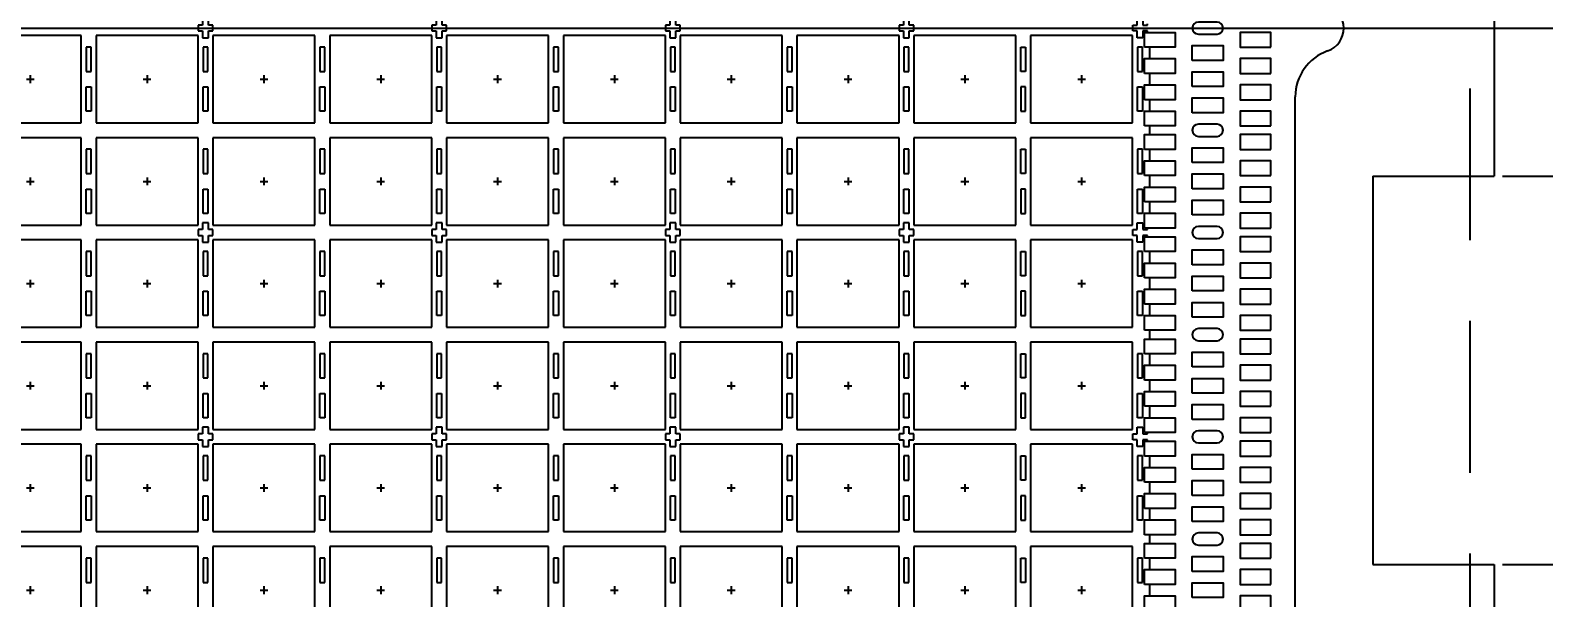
# Model space of a CAD drawing. Header units: millimetres. Extents: x 404.3 to 412.54, y 108.23 to 113.92.
# Drawn here: x 407.654 to 409.524, y 110.316 to 111.017 of the extents above; entities that cross this region are included whole.
import ezdxf

# ---------------------------------------------------------------- set-up
doc = ezdxf.new("R2010")
doc.units = ezdxf.units.MM
doc.header["$LTSCALE"] = 0.5
doc.header["$PDMODE"] = 98
for name, pattern in [('CENTER', [50.8, 31.75, -6.35, 6.35, -6.35]), ('HIDDEN', [0.375, 0.25, -0.125]), ('PHANTOM2', [31.75, 15.875, -3.175, 3.175, -3.175, 3.175, -3.175])]:
    doc.linetypes.add(name, pattern=pattern)
for name, color, linetype in [('1', 7, 'Continuous'), ('1D', 4, 'Continuous'), ('BTM', 7, 'HIDDEN'), ('CEN', 2, 'CENTER'), ('DIM', 3, 'Continuous'), ('PKG', 1, 'PHANTOM2')]:
    doc.layers.add(name, color=color, linetype=linetype)
doc.styles.add('SIMPLEX', font='simplex.shx', dxfattribs={"bigfont": 'AllInOneBig.shx'})
doc.dimstyles.new('Standard2', dxfattribs={"dimtxt": 0.06, "dimasz": 0.08, "dimexe": 0.01, "dimexo": 0.01, "dimgap": 0.027, "dimtad": 1, "dimdec": 3, "dimlfac": 16.666667, "dimrnd": 5e-05, "dimzin": 1, "dimtxsty": 'SIMPLEX', "dimcen": 0.1905, "dimclrd": 256, "dimclre": 256, "dimclrt": 256, "dimazin": 3, "dimtp": 0.03, "dimtm": 0.05, "dimtfac": 0.8, "dimtdec": 3, "dimtmove": 0, "dimatfit": 3, "dimfxl": 0.05, "dimtzin": 4, "dimlwd": -1, "dimlwe": -1})

# ---------------------------------------------------------------- blocks, each defined once
blk = doc.blocks.new('*D5')
at = {"layer": '1D', "ltscale": 0.1, "transparency": 16777216}
blk.add_line((407.4647, 111.0196), (409.963, 111.0196), dxfattribs=at)
at = {"layer": 'Defpoints', "color": 0, "ltscale": 0.1, "transparency": 16777216}
for p in [(407.4376, 111.0196), (407.4547, 111.0196), (409.963, 111.0196)]:
    blk.add_point(p, dxfattribs=at)
at = {"layer": '1D', "ltscale": 0.1, "transparency": 16777216, "insert": (410.11, 111.0196), "char_height": 0.06, "attachment_point": 5, "style": 'SIMPLEX'}
blk.add_mtext('\\A1;0.000', dxfattribs=at)
blk = doc.blocks.new('*D13')
at = {"layer": '1D', "ltscale": 0.1, "transparency": 16777216}
blk.add_line((409.4725, 110.8366), (409.963, 110.8366), dxfattribs=at)
at = {"layer": 'Defpoints', "color": 0, "ltscale": 0.1, "transparency": 16777216}
for p in [(407.4376, 111.0196), (409.4625, 110.8366), (409.963, 110.8366)]:
    blk.add_point(p, dxfattribs=at)
at = {"layer": '1D', "ltscale": 0.1, "transparency": 16777216, "insert": (410.11, 110.8366), "char_height": 0.06, "attachment_point": 5, "style": 'SIMPLEX'}
blk.add_mtext('\\A1;3.050', dxfattribs=at)
blk = doc.blocks.new('*D14')
at = {"layer": '1D', "ltscale": 0.1, "transparency": 16777216}
blk.add_line((409.4725, 110.3566), (409.963, 110.3566), dxfattribs=at)
at = {"layer": 'Defpoints', "color": 0, "ltscale": 0.1, "transparency": 16777216}
for p in [(407.4376, 111.0196), (409.4625, 110.3566), (409.963, 110.3566)]:
    blk.add_point(p, dxfattribs=at)
at = {"layer": '1D', "ltscale": 0.1, "transparency": 16777216, "insert": (410.1272, 110.3566), "char_height": 0.06, "attachment_point": 5, "style": 'SIMPLEX'}
blk.add_mtext('\\A1;11.050', dxfattribs=at)
blk = doc.blocks.new('*D15')
at = {"layer": '1D', "ltscale": 0.1, "transparency": 16777216}
blk.add_line((409.3465, 108.9616), (409.963, 108.9616), dxfattribs=at)
at = {"layer": 'Defpoints', "color": 0, "ltscale": 0.1, "transparency": 16777216}
for p in [(407.4376, 111.0196), (409.3365, 108.9616), (409.963, 108.9616)]:
    blk.add_point(p, dxfattribs=at)
at = {"layer": '1D', "ltscale": 0.1, "transparency": 16777216, "insert": (410.1386, 108.9616), "char_height": 0.06, "attachment_point": 5, "style": 'SIMPLEX'}
blk.add_mtext('\\A1;34.300', dxfattribs=at)
blk = doc.blocks.new('*D27')
at = {"layer": '1D', "transparency": 16777216}
for p, q in [((409.4425, 112.9576), (410.8102, 112.9576)), ((410.8002, 112.8776), (410.8002, 111.6918)), ((410.8002, 109.1976), (410.8002, 110.3835)), ((409.4425, 109.1176), (410.8102, 109.1176))]:
    blk.add_line(p, q, dxfattribs=at)
for points in [[(410.7869, 112.8776), (410.8136, 112.8776), (410.8002, 112.9576)], [(410.7869, 109.1976), (410.8136, 109.1976), (410.8002, 109.1176)]]:
    blk.add_solid(points, dxfattribs=at)
at = {"layer": 'Defpoints', "color": 0, "transparency": 16777216}
for p in [(409.4325, 112.9576), (409.4325, 109.1176), (410.8002, 109.1176)]:
    blk.add_point(p, dxfattribs=at)
at = {"layer": '1D', "transparency": 16777216, "insert": (410.8002, 111.0376), "char_height": 0.06, "attachment_point": 5, "rotation": 90, "style": 'SIMPLEX'}
blk.add_mtext('\\A1;64.000%%P0.500(TAPE WIDTH)', dxfattribs=at)
blk = doc.blocks.new('*D28')
at = {"layer": '1D', "transparency": 16777216}
for p, q in [((409.2566, 112.8616), (410.6311, 112.8616)), ((410.6211, 112.7816), (410.6211, 111.5366)), ((410.6211, 109.2576), (410.6211, 110.5026)), ((409.2566, 109.1776), (410.6311, 109.1776))]:
    blk.add_line(p, q, dxfattribs=at)
for points in [[(410.6078, 112.7816), (410.6345, 112.7816), (410.6211, 112.8616)], [(410.6078, 109.2576), (410.6345, 109.2576), (410.6211, 109.1776)]]:
    blk.add_solid(points, dxfattribs=at)
at = {"layer": 'Defpoints', "color": 0, "transparency": 16777216}
for p in [(409.2466, 112.8616), (409.2466, 109.1776), (410.6211, 109.1776)]:
    blk.add_point(p, dxfattribs=at)
at = {"layer": '1D', "transparency": 16777216, "insert": (410.6211, 111.0196), "char_height": 0.06, "attachment_point": 5, "rotation": 90, "style": 'SIMPLEX'}
blk.add_mtext('\\A1;59.3X61.4(MOLD PKG)', dxfattribs=at)
blk = doc.blocks.new('*D34')
at = {"layer": '1D', "transparency": 16777216}
for p, q in [((409.3525, 109.0996), (409.643, 109.0996)), ((409.643, 109.0996), (409.803, 109.0611)), ((409.803, 109.0611), (409.963, 109.0611))]:
    blk.add_line(p, q, dxfattribs=at)
at = {"layer": 'Defpoints', "color": 0, "transparency": 16777216}
for p in [(407.4376, 111.0196), (409.3425, 109.0996), (409.963, 109.0611)]:
    blk.add_point(p, dxfattribs=at)
at = {"layer": '1D', "transparency": 16777216, "insert": (410.1386, 109.0611), "char_height": 0.06, "attachment_point": 5, "style": 'SIMPLEX'}
blk.add_mtext('\\A1;32.000', dxfattribs=at)
blk = doc.blocks.new('*D35')
at = {"layer": '1D', "ltscale": 0.1, "transparency": 16777216}
blk.add_line((409.3425, 109.0896), (409.3425, 108.7519), dxfattribs=at)
at = {"layer": 'Defpoints', "color": 0, "ltscale": 0.1, "transparency": 16777216}
for p in [(407.4376, 111.0196), (409.3425, 109.0996), (409.3425, 108.7519)]:
    blk.add_point(p, dxfattribs=at)
at = {"layer": '1D', "ltscale": 0.1, "transparency": 16777216, "insert": (409.3425, 108.582), "char_height": 0.06, "attachment_point": 5, "rotation": 90, "style": 'SIMPLEX'}
blk.add_mtext('\\A1;{\\C256;31.747}', dxfattribs=at)
blk = doc.blocks.new('*D37')
at = {"layer": '1D', "ltscale": 0.1, "transparency": 16777216}
blk.add_line((408.4966, 108.9966), (408.4966, 108.7532), dxfattribs=at)
at = {"layer": 'Defpoints', "color": 0, "ltscale": 0.1, "transparency": 16777216}
for p in [(407.4376, 111.0196), (408.4966, 109.0066), (408.4966, 108.7532)]:
    blk.add_point(p, dxfattribs=at)
at = {"layer": '1D', "ltscale": 0.1, "transparency": 16777216, "insert": (408.4966, 108.5833), "char_height": 0.06, "attachment_point": 5, "rotation": 90, "style": 'SIMPLEX'}
blk.add_mtext('\\A1;17.650', dxfattribs=at)
blk = doc.blocks.new('*U201')
at = {"layer": 'CEN', "ltscale": 0.005}
for p, q in [((0, 0.0048), (0, -0.0048)), ((-0.0048, 0), (0.0048, 0))]:
    blk.add_line(p, q, dxfattribs=at)
at = {"layer": 'PKG', "ltscale": 0.03}
blk.add_lwpolyline([(0.063, 0.054), (-0.063, 0.054), (-0.063, -0.054), (0.063, -0.054)], close=True, dxfattribs=at)
blk = doc.blocks.new('*U202')
at = {"layer": 'DIM', "color": 0, "linetype": 'ByBlock', "lineweight": -2, "transparency": 16777216}
for p in [(1.7316, 1.6419), (1.8759, 1.6419), (2.0202, 1.6419), (2.1645, 1.6419), (2.3088, 1.6419), (2.4531, 1.6419), (2.5974, 1.6419), (2.7417, 1.6419), (2.886, 1.6419), (3.0303, 1.6419), (1.7316, 1.5156), (1.8759, 1.5156), (2.0202, 1.5156), (2.1645, 1.5156), (2.3088, 1.5156), (2.4531, 1.5156), (2.5974, 1.5156), (2.7417, 1.5156), (2.886, 1.5156), (3.0303, 1.5156), (1.7316, 1.3893), (1.8759, 1.3893), (2.0202, 1.3893), (2.1645, 1.3893), (2.3088, 1.3893), (2.4531, 1.3893), (2.5974, 1.3893), (2.7417, 1.3893), (2.886, 1.3893), (3.0303, 1.3893), (1.7316, 1.263), (1.8759, 1.263), (2.0202, 1.263), (2.1645, 1.263), (2.3088, 1.263), (2.4531, 1.263), (2.5974, 1.263), (2.7417, 1.263), (2.886, 1.263), (3.0303, 1.263), (1.7316, 1.1367), (1.8759, 1.1367), (2.0202, 1.1367), (2.1645, 1.1367), (2.3088, 1.1367), (2.4531, 1.1367), (2.5974, 1.1367), (2.7417, 1.1367), (2.886, 1.1367), (3.0303, 1.1367), (1.7316, 1.0104), (1.8759, 1.0104), (2.0202, 1.0104), (2.1645, 1.0104), (2.3088, 1.0104), (2.4531, 1.0104), (2.5974, 1.0104), (2.7417, 1.0104), (2.886, 1.0104), (3.0303, 1.0104)]:
    blk.add_blockref('*U201', p, dxfattribs=at)

msp = doc.modelspace()

# ---------------------------------------------------------------- linework, layer by layer
at = {"color": 2, "linetype": 'HIDDEN', "ltscale": 1.5}
msp.add_line((409.432459, 112.957642), (409.432459, 109.117642), dxfattribs=at)
for p, q in [((409.462459, 111.286642), (409.462459, 110.836642)), ((409.462459, 110.356642), (409.462459, 109.030938))]:
    msp.add_line(p, q)
at = {"ltscale": 0.03}
for points in [[(409.030339, 110.995942), (409.030339, 111.014242), (409.068439, 111.014242), (409.068439, 110.995942)], [(409.186639, 110.995942), (409.186639, 111.014242), (409.148539, 111.014242), (409.148539, 110.995942)], [(409.089439, 110.979742), (409.089439, 110.998042), (409.127539, 110.998042), (409.127539, 110.979742)], [(409.030339, 110.963542), (409.030339, 110.981842), (409.068439, 110.981842), (409.068439, 110.963542)], [(409.186639, 110.963542), (409.186639, 110.981842), (409.148539, 110.981842), (409.148539, 110.963542)], [(409.089439, 110.947342), (409.089439, 110.965642), (409.127539, 110.965642), (409.127539, 110.947342)], [(409.030339, 110.931142), (409.030339, 110.949442), (409.068439, 110.949442), (409.068439, 110.931142)], [(409.186639, 110.931142), (409.186639, 110.949442), (409.148539, 110.949442), (409.148539, 110.931142)], [(409.089439, 110.914942), (409.089439, 110.933242), (409.127539, 110.933242), (409.127539, 110.914942)], [(409.030339, 110.898742), (409.030339, 110.917042), (409.068439, 110.917042), (409.068439, 110.898742)], [(409.186639, 110.898742), (409.186639, 110.917042), (409.148539, 110.917042), (409.148539, 110.898742)], [(409.030339, 110.869642), (409.030339, 110.887942), (409.068439, 110.887942), (409.068439, 110.869642)], [(409.186639, 110.869642), (409.186639, 110.887942), (409.148539, 110.887942), (409.148539, 110.869642)], [(409.089439, 110.853442), (409.089439, 110.871742), (409.127539, 110.871742), (409.127539, 110.853442)], [(409.030339, 110.837242), (409.030339, 110.855542), (409.068439, 110.855542), (409.068439, 110.837242)], [(409.186639, 110.837242), (409.186639, 110.855542), (409.148539, 110.855542), (409.148539, 110.837242)], [(409.089439, 110.821042), (409.089439, 110.839342), (409.127539, 110.839342), (409.127539, 110.821042)], [(409.030339, 110.804842), (409.030339, 110.823142), (409.068439, 110.823142), (409.068439, 110.804842)], [(409.089439, 110.788642), (409.089439, 110.806942), (409.127539, 110.806942), (409.127539, 110.788642)], [(409.186639, 110.804842), (409.186639, 110.823142), (409.148539, 110.823142), (409.148539, 110.804842)], [(409.030339, 110.772442), (409.030339, 110.790742), (409.068439, 110.790742), (409.068439, 110.772442)], [(409.186639, 110.772442), (409.186639, 110.790742), (409.148539, 110.790742), (409.148539, 110.772442)], [(409.030339, 110.743342), (409.030339, 110.761642), (409.068439, 110.761642), (409.068439, 110.743342)], [(409.186639, 110.743342), (409.186639, 110.761642), (409.148539, 110.761642), (409.148539, 110.743342)], [(409.089439, 110.727142), (409.089439, 110.745442), (409.127539, 110.745442), (409.127539, 110.727142)], [(409.030339, 110.710942), (409.030339, 110.729242), (409.068439, 110.729242), (409.068439, 110.710942)], [(409.089439, 110.694742), (409.089439, 110.713042), (409.127539, 110.713042), (409.127539, 110.694742)], [(409.186639, 110.710942), (409.186639, 110.729242), (409.148539, 110.729242), (409.148539, 110.710942)], [(409.030339, 110.678542), (409.030339, 110.696842), (409.068439, 110.696842), (409.068439, 110.678542)], [(409.186639, 110.678542), (409.186639, 110.696842), (409.148539, 110.696842), (409.148539, 110.678542)], [(409.089439, 110.662342), (409.089439, 110.680642), (409.127539, 110.680642), (409.127539, 110.662342)], [(409.030339, 110.646142), (409.030339, 110.664442), (409.068439, 110.664442), (409.068439, 110.646142)], [(409.186639, 110.646142), (409.186639, 110.664442), (409.148539, 110.664442), (409.148539, 110.646142)], [(409.030339, 110.617042), (409.030339, 110.635342), (409.068439, 110.635342), (409.068439, 110.617042)], [(409.089439, 110.600842), (409.089439, 110.619142), (409.127539, 110.619142), (409.127539, 110.600842)], [(409.186639, 110.617042), (409.186639, 110.635342), (409.148539, 110.635342), (409.148539, 110.617042)], [(409.030339, 110.584642), (409.030339, 110.602942), (409.068439, 110.602942), (409.068439, 110.584642)], [(409.186639, 110.584642), (409.186639, 110.602942), (409.148539, 110.602942), (409.148539, 110.584642)], [(409.089439, 110.568442), (409.089439, 110.586742), (409.127539, 110.586742), (409.127539, 110.568442)], [(409.030339, 110.552242), (409.030339, 110.570542), (409.068439, 110.570542), (409.068439, 110.552242)], [(409.186639, 110.552242), (409.186639, 110.570542), (409.148539, 110.570542), (409.148539, 110.552242)], [(409.089439, 110.536042), (409.089439, 110.554342), (409.127539, 110.554342), (409.127539, 110.536042)], [(409.030339, 110.519842), (409.030339, 110.538142), (409.068439, 110.538142), (409.068439, 110.519842)], [(409.186639, 110.519842), (409.186639, 110.538142), (409.148539, 110.538142), (409.148539, 110.519842)], [(409.030339, 110.490742), (409.030339, 110.509042), (409.068439, 110.509042), (409.068439, 110.490742)], [(409.186639, 110.490742), (409.186639, 110.509042), (409.148539, 110.509042), (409.148539, 110.490742)], [(409.089439, 110.474542), (409.089439, 110.492842), (409.127539, 110.492842), (409.127539, 110.474542)], [(409.030339, 110.458342), (409.030339, 110.476642), (409.068439, 110.476642), (409.068439, 110.458342)], [(409.186639, 110.458342), (409.186639, 110.476642), (409.148539, 110.476642), (409.148539, 110.458342)], [(409.089439, 110.442142), (409.089439, 110.460442), (409.127539, 110.460442), (409.127539, 110.442142)], [(409.030339, 110.425942), (409.030339, 110.444242), (409.068439, 110.444242), (409.068439, 110.425942)], [(409.186639, 110.425942), (409.186639, 110.444242), (409.148539, 110.444242), (409.148539, 110.425942)], [(409.089439, 110.409742), (409.089439, 110.428042), (409.127539, 110.428042), (409.127539, 110.409742)], [(409.030339, 110.393542), (409.030339, 110.411842), (409.068439, 110.411842), (409.068439, 110.393542)], [(409.186639, 110.393542), (409.186639, 110.411842), (409.148539, 110.411842), (409.148539, 110.393542)], [(409.030339, 110.364442), (409.030339, 110.382742), (409.068439, 110.382742), (409.068439, 110.364442)], [(409.186639, 110.364442), (409.186639, 110.382742), (409.148539, 110.382742), (409.148539, 110.364442)], [(409.089439, 110.348242), (409.089439, 110.366542), (409.127539, 110.366542), (409.127539, 110.348242)], [(409.030339, 110.332042), (409.030339, 110.350342), (409.068439, 110.350342), (409.068439, 110.332042)], [(409.186639, 110.332042), (409.186639, 110.350342), (409.148539, 110.350342), (409.148539, 110.332042)], [(409.089439, 110.315842), (409.089439, 110.334142), (409.127539, 110.334142), (409.127539, 110.315842)], [(409.030339, 110.299642), (409.030339, 110.317942), (409.068439, 110.317942), (409.068439, 110.299642)], [(409.186639, 110.299642), (409.186639, 110.317942), (409.148539, 110.317942), (409.148539, 110.299642)]]:
    msp.add_lwpolyline(points, close=True, dxfattribs=at)
for points in [[(409.120039, 111.027142), (409.096939, 111.027142, 0.41421356), (409.089439, 111.019642), (409.089439, 111.019642, 0.41421356), (409.096939, 111.012142), (409.120039, 111.012142, 0.41421356), (409.127539, 111.019642), (409.127539, 111.019642, 0.41421356)], [(409.120039, 110.900842), (409.096939, 110.900842, 0.41421356), (409.089439, 110.893342), (409.089439, 110.893342, 0.41421356), (409.096939, 110.885842), (409.120039, 110.885842, 0.41421356), (409.127539, 110.893342), (409.127539, 110.893342, 0.41421356)], [(409.120039, 110.774542), (409.096939, 110.774542, 0.41421356), (409.089439, 110.767042), (409.089439, 110.767042, 0.41421356), (409.096939, 110.759542), (409.120039, 110.759542, 0.41421356), (409.127539, 110.767042), (409.127539, 110.767042, 0.41421356)], [(409.120039, 110.648242), (409.096939, 110.648242, 0.41421356), (409.089439, 110.640742), (409.089439, 110.640742, 0.41421356), (409.096939, 110.633242), (409.120039, 110.633242, 0.41421356), (409.127539, 110.640742), (409.127539, 110.640742, 0.41421356)], [(409.120039, 110.521942), (409.096939, 110.521942, 0.41421356), (409.089439, 110.514442), (409.089439, 110.514442, 0.41421356), (409.096939, 110.506942), (409.120039, 110.506942, 0.41421356), (409.127539, 110.514442), (409.127539, 110.514442, 0.41421356)], [(409.120039, 110.395642), (409.096939, 110.395642, 0.41421356), (409.089439, 110.388142), (409.089439, 110.388142, 0.41421356), (409.096939, 110.380642), (409.120039, 110.380642, 0.41421356), (409.127539, 110.388142), (409.127539, 110.388142, 0.41421356)]]:
    msp.add_lwpolyline(points, format="xyb", close=True, dxfattribs=at)
at = {"layer": '1', "color": 0}
for p, q in [((409.312459, 110.836642), (409.462459, 110.836642)), ((409.312459, 110.836642), (409.312459, 110.356642)), ((409.312459, 110.356642), (409.462459, 110.356642))]:
    msp.add_line(p, q, dxfattribs=at)
at = {"layer": '1', "color": 4}
for centre, radius, start, end in [((409.246639, 111.019642), 0.03, 289.471221, 70.528779), ((409.276639, 110.934789), 0.06, 109.471221, 180)]:
    msp.add_arc(centre, radius, start, end, dxfattribs=at)
at = {"layer": '1D', "linetype": 'CENTER'}
msp.add_line((409.216639, 110.198495), (409.216639, 110.934789), dxfattribs=at)
at = {"layer": 'BTM', "ltscale": 0.03}
for p, q in [((409.036939, 110.981842), (409.036939, 110.995942)), ((409.036939, 110.949442), (409.036939, 110.963542)), ((409.036939, 110.917042), (409.036939, 110.931142)), ((409.036939, 110.887942), (409.036939, 110.898742)), ((409.036939, 110.855542), (409.036939, 110.869642)), ((409.036939, 110.823142), (409.036939, 110.837242)), ((409.036939, 110.790742), (409.036939, 110.804842)), ((409.036939, 110.729242), (409.036939, 110.743342)), ((409.036939, 110.696842), (409.036939, 110.710942)), ((409.036939, 110.664442), (409.036939, 110.678542)), ((409.036939, 110.635342), (409.036939, 110.646142)), ((409.036939, 110.602942), (409.036939, 110.617042)), ((409.036939, 110.570542), (409.036939, 110.584642)), ((409.036939, 110.538142), (409.036939, 110.552242)), ((409.036939, 110.476642), (409.036939, 110.490742)), ((409.036939, 110.444242), (409.036939, 110.458342)), ((409.036939, 110.411842), (409.036939, 110.425942)), ((409.036939, 110.382742), (409.036939, 110.393542)), ((409.036939, 110.350342), (409.036939, 110.364442)), ((409.036939, 110.317942), (409.036939, 110.332042))]:
    msp.add_line(p, q, dxfattribs=at)
for points in [[(407.874139, 111.007642), (407.874139, 111.016042), (407.879539, 111.016042), (407.879539, 111.023242), (407.874139, 111.023242), (407.874139, 111.031642), (407.866939, 111.031642), (407.866939, 111.023242), (407.861539, 111.023242), (407.861539, 111.016042), (407.866939, 111.016042), (407.866939, 111.007642), (407.874139, 111.007642)], [(408.162739, 111.007642), (408.162739, 111.016042), (408.168139, 111.016042), (408.168139, 111.023242), (408.162739, 111.023242), (408.162739, 111.031642), (408.155539, 111.031642), (408.155539, 111.023242), (408.150139, 111.023242), (408.150139, 111.016042), (408.155539, 111.016042), (408.155539, 111.007642), (408.162739, 111.007642)], [(408.451339, 111.007642), (408.451339, 111.016042), (408.456739, 111.016042), (408.456739, 111.023242), (408.451339, 111.023242), (408.451339, 111.031642), (408.444139, 111.031642), (408.444139, 111.023242), (408.438739, 111.023242), (408.438739, 111.016042), (408.444139, 111.016042), (408.444139, 111.007642), (408.451339, 111.007642)], [(408.739939, 111.007642), (408.739939, 111.016042), (408.745339, 111.016042), (408.745339, 111.023242), (408.739939, 111.023242), (408.739939, 111.031642), (408.732739, 111.031642), (408.732739, 111.023242), (408.727339, 111.023242), (408.727339, 111.016042), (408.732739, 111.016042), (408.732739, 111.007642), (408.739939, 111.007642)], [(409.033939, 111.014242), (409.033939, 111.016042), (409.028539, 111.016042), (409.028539, 111.007642), (409.021339, 111.007642), (409.021339, 111.016042), (409.015939, 111.016042), (409.015939, 111.023242), (409.021339, 111.023242), (409.021339, 111.031642), (409.028539, 111.031642), (409.028539, 111.023242), (409.033939, 111.023242), (409.033939, 111.025042)], [(407.874139, 110.755042), (407.874139, 110.763442), (407.879539, 110.763442), (407.879539, 110.770642), (407.874139, 110.770642), (407.874139, 110.779042), (407.866939, 110.779042), (407.866939, 110.770642), (407.861539, 110.770642), (407.861539, 110.763442), (407.866939, 110.763442), (407.866939, 110.755042), (407.874139, 110.755042)], [(408.162739, 110.755042), (408.162739, 110.763442), (408.168139, 110.763442), (408.168139, 110.770642), (408.162739, 110.770642), (408.162739, 110.779042), (408.155539, 110.779042), (408.155539, 110.770642), (408.150139, 110.770642), (408.150139, 110.763442), (408.155539, 110.763442), (408.155539, 110.755042), (408.162739, 110.755042)], [(408.451339, 110.755042), (408.451339, 110.763442), (408.456739, 110.763442), (408.456739, 110.770642), (408.451339, 110.770642), (408.451339, 110.779042), (408.444139, 110.779042), (408.444139, 110.770642), (408.438739, 110.770642), (408.438739, 110.763442), (408.444139, 110.763442), (408.444139, 110.755042), (408.451339, 110.755042)], [(408.739939, 110.755042), (408.739939, 110.763442), (408.745339, 110.763442), (408.745339, 110.770642), (408.739939, 110.770642), (408.739939, 110.779042), (408.732739, 110.779042), (408.732739, 110.770642), (408.727339, 110.770642), (408.727339, 110.763442), (408.732739, 110.763442), (408.732739, 110.755042), (408.739939, 110.755042)], [(409.033939, 110.761642), (409.033939, 110.763442), (409.028539, 110.763442), (409.028539, 110.755042), (409.021339, 110.755042), (409.021339, 110.763442), (409.015939, 110.763442), (409.015939, 110.770642), (409.021339, 110.770642), (409.021339, 110.779042), (409.028539, 110.779042), (409.028539, 110.770642), (409.033939, 110.770642), (409.033939, 110.772442)], [(407.874139, 110.502442), (407.874139, 110.510842), (407.879539, 110.510842), (407.879539, 110.518042), (407.874139, 110.518042), (407.874139, 110.526442), (407.866939, 110.526442), (407.866939, 110.518042), (407.861539, 110.518042), (407.861539, 110.510842), (407.866939, 110.510842), (407.866939, 110.502442), (407.874139, 110.502442)], [(408.162739, 110.502442), (408.162739, 110.510842), (408.168139, 110.510842), (408.168139, 110.518042), (408.162739, 110.518042), (408.162739, 110.526442), (408.155539, 110.526442), (408.155539, 110.518042), (408.150139, 110.518042), (408.150139, 110.510842), (408.155539, 110.510842), (408.155539, 110.502442), (408.162739, 110.502442)], [(408.451339, 110.502442), (408.451339, 110.510842), (408.456739, 110.510842), (408.456739, 110.518042), (408.451339, 110.518042), (408.451339, 110.526442), (408.444139, 110.526442), (408.444139, 110.518042), (408.438739, 110.518042), (408.438739, 110.510842), (408.444139, 110.510842), (408.444139, 110.502442), (408.451339, 110.502442)], [(408.739939, 110.502442), (408.739939, 110.510842), (408.745339, 110.510842), (408.745339, 110.518042), (408.739939, 110.518042), (408.739939, 110.526442), (408.732739, 110.526442), (408.732739, 110.518042), (408.727339, 110.518042), (408.727339, 110.510842), (408.732739, 110.510842), (408.732739, 110.502442), (408.739939, 110.502442)], [(409.033939, 110.509042), (409.033939, 110.510842), (409.028539, 110.510842), (409.028539, 110.502442), (409.021339, 110.502442), (409.021339, 110.510842), (409.015939, 110.510842), (409.015939, 110.518042), (409.021339, 110.518042), (409.021339, 110.526442), (409.028539, 110.526442), (409.028539, 110.518042), (409.033939, 110.518042), (409.033939, 110.519842)]]:
    msp.add_lwpolyline(points, dxfattribs=at)
for points in [[(407.723239, 110.966092), (407.729239, 110.966092), (407.729239, 110.996092), (407.723239, 110.996092)], [(407.867539, 110.966092), (407.873539, 110.966092), (407.873539, 110.996092), (407.867539, 110.996092)], [(408.011839, 110.966092), (408.017839, 110.966092), (408.017839, 110.996092), (408.011839, 110.996092)], [(408.156139, 110.966092), (408.162139, 110.966092), (408.162139, 110.996092), (408.156139, 110.996092)], [(408.300439, 110.966092), (408.306439, 110.966092), (408.306439, 110.996092), (408.300439, 110.996092)], [(408.444739, 110.966092), (408.450739, 110.966092), (408.450739, 110.996092), (408.444739, 110.996092)], [(408.589039, 110.966092), (408.595039, 110.966092), (408.595039, 110.996092), (408.589039, 110.996092)], [(408.733339, 110.966092), (408.739339, 110.966092), (408.739339, 110.996092), (408.733339, 110.996092)], [(408.883639, 110.966092), (408.877639, 110.966092), (408.877639, 110.996092), (408.883639, 110.996092)], [(409.021939, 110.966092), (409.027939, 110.966092), (409.027939, 110.996092), (409.021939, 110.996092)], [(407.723239, 110.946892), (407.729239, 110.946892), (407.729239, 110.916892), (407.723239, 110.916892)], [(407.867539, 110.946892), (407.873539, 110.946892), (407.873539, 110.916892), (407.867539, 110.916892)], [(408.011839, 110.946892), (408.017839, 110.946892), (408.017839, 110.916892), (408.011839, 110.916892)], [(408.156139, 110.946892), (408.162139, 110.946892), (408.162139, 110.916892), (408.156139, 110.916892)], [(408.300439, 110.946892), (408.306439, 110.946892), (408.306439, 110.916892), (408.300439, 110.916892)], [(408.444739, 110.946892), (408.450739, 110.946892), (408.450739, 110.916892), (408.444739, 110.916892)], [(408.589039, 110.946892), (408.595039, 110.946892), (408.595039, 110.916892), (408.589039, 110.916892)], [(408.733339, 110.946892), (408.739339, 110.946892), (408.739339, 110.916892), (408.733339, 110.916892)], [(408.883639, 110.946892), (408.877639, 110.946892), (408.877639, 110.916892), (408.883639, 110.916892)], [(409.021939, 110.946892), (409.027939, 110.946892), (409.027939, 110.916892), (409.021939, 110.916892)], [(407.723239, 110.839792), (407.729239, 110.839792), (407.729239, 110.869792), (407.723239, 110.869792)], [(407.867539, 110.839792), (407.873539, 110.839792), (407.873539, 110.869792), (407.867539, 110.869792)], [(408.011839, 110.839792), (408.017839, 110.839792), (408.017839, 110.869792), (408.011839, 110.869792)], [(408.156139, 110.839792), (408.162139, 110.839792), (408.162139, 110.869792), (408.156139, 110.869792)], [(408.300439, 110.839792), (408.306439, 110.839792), (408.306439, 110.869792), (408.300439, 110.869792)], [(408.444739, 110.839792), (408.450739, 110.839792), (408.450739, 110.869792), (408.444739, 110.869792)], [(408.589039, 110.839792), (408.595039, 110.839792), (408.595039, 110.869792), (408.589039, 110.869792)], [(408.733339, 110.839792), (408.739339, 110.839792), (408.739339, 110.869792), (408.733339, 110.869792)], [(408.883639, 110.839792), (408.877639, 110.839792), (408.877639, 110.869792), (408.883639, 110.869792)], [(409.021939, 110.839792), (409.027939, 110.839792), (409.027939, 110.869792), (409.021939, 110.869792)], [(407.723239, 110.820592), (407.729239, 110.820592), (407.729239, 110.790592), (407.723239, 110.790592)], [(407.867539, 110.820592), (407.873539, 110.820592), (407.873539, 110.790592), (407.867539, 110.790592)], [(408.011839, 110.820592), (408.017839, 110.820592), (408.017839, 110.790592), (408.011839, 110.790592)], [(408.156139, 110.820592), (408.162139, 110.820592), (408.162139, 110.790592), (408.156139, 110.790592)], [(408.300439, 110.820592), (408.306439, 110.820592), (408.306439, 110.790592), (408.300439, 110.790592)], [(408.444739, 110.820592), (408.450739, 110.820592), (408.450739, 110.790592), (408.444739, 110.790592)], [(408.589039, 110.820592), (408.595039, 110.820592), (408.595039, 110.790592), (408.589039, 110.790592)], [(408.733339, 110.820592), (408.739339, 110.820592), (408.739339, 110.790592), (408.733339, 110.790592)], [(408.883639, 110.820592), (408.877639, 110.820592), (408.877639, 110.790592), (408.883639, 110.790592)], [(409.021939, 110.820592), (409.027939, 110.820592), (409.027939, 110.790592), (409.021939, 110.790592)], [(407.723239, 110.713492), (407.729239, 110.713492), (407.729239, 110.743492), (407.723239, 110.743492)], [(407.867539, 110.713492), (407.873539, 110.713492), (407.873539, 110.743492), (407.867539, 110.743492)], [(408.011839, 110.713492), (408.017839, 110.713492), (408.017839, 110.743492), (408.011839, 110.743492)], [(408.156139, 110.713492), (408.162139, 110.713492), (408.162139, 110.743492), (408.156139, 110.743492)], [(408.300439, 110.713492), (408.306439, 110.713492), (408.306439, 110.743492), (408.300439, 110.743492)], [(408.444739, 110.713492), (408.450739, 110.713492), (408.450739, 110.743492), (408.444739, 110.743492)], [(408.589039, 110.713492), (408.595039, 110.713492), (408.595039, 110.743492), (408.589039, 110.743492)], [(408.733339, 110.713492), (408.739339, 110.713492), (408.739339, 110.743492), (408.733339, 110.743492)], [(408.883639, 110.713492), (408.877639, 110.713492), (408.877639, 110.743492), (408.883639, 110.743492)], [(409.021939, 110.713492), (409.027939, 110.713492), (409.027939, 110.743492), (409.021939, 110.743492)], [(407.723239, 110.694292), (407.729239, 110.694292), (407.729239, 110.664292), (407.723239, 110.664292)], [(407.867539, 110.694292), (407.873539, 110.694292), (407.873539, 110.664292), (407.867539, 110.664292)], [(408.011839, 110.694292), (408.017839, 110.694292), (408.017839, 110.664292), (408.011839, 110.664292)], [(408.156139, 110.694292), (408.162139, 110.694292), (408.162139, 110.664292), (408.156139, 110.664292)], [(408.300439, 110.694292), (408.306439, 110.694292), (408.306439, 110.664292), (408.300439, 110.664292)], [(408.444739, 110.694292), (408.450739, 110.694292), (408.450739, 110.664292), (408.444739, 110.664292)], [(408.589039, 110.694292), (408.595039, 110.694292), (408.595039, 110.664292), (408.589039, 110.664292)], [(408.733339, 110.694292), (408.739339, 110.694292), (408.739339, 110.664292), (408.733339, 110.664292)], [(408.883639, 110.694292), (408.877639, 110.694292), (408.877639, 110.664292), (408.883639, 110.664292)], [(409.021939, 110.694292), (409.027939, 110.694292), (409.027939, 110.664292), (409.021939, 110.664292)], [(407.723239, 110.587192), (407.729239, 110.587192), (407.729239, 110.617192), (407.723239, 110.617192)], [(407.867539, 110.587192), (407.873539, 110.587192), (407.873539, 110.617192), (407.867539, 110.617192)], [(408.011839, 110.587192), (408.017839, 110.587192), (408.017839, 110.617192), (408.011839, 110.617192)], [(408.156139, 110.587192), (408.162139, 110.587192), (408.162139, 110.617192), (408.156139, 110.617192)], [(408.300439, 110.587192), (408.306439, 110.587192), (408.306439, 110.617192), (408.300439, 110.617192)], [(408.444739, 110.587192), (408.450739, 110.587192), (408.450739, 110.617192), (408.444739, 110.617192)], [(408.589039, 110.587192), (408.595039, 110.587192), (408.595039, 110.617192), (408.589039, 110.617192)], [(408.733339, 110.587192), (408.739339, 110.587192), (408.739339, 110.617192), (408.733339, 110.617192)], [(408.883639, 110.587192), (408.877639, 110.587192), (408.877639, 110.617192), (408.883639, 110.617192)], [(409.021939, 110.587192), (409.027939, 110.587192), (409.027939, 110.617192), (409.021939, 110.617192)], [(407.723239, 110.567992), (407.729239, 110.567992), (407.729239, 110.537992), (407.723239, 110.537992)], [(407.867539, 110.567992), (407.873539, 110.567992), (407.873539, 110.537992), (407.867539, 110.537992)], [(408.011839, 110.567992), (408.017839, 110.567992), (408.017839, 110.537992), (408.011839, 110.537992)], [(408.156139, 110.567992), (408.162139, 110.567992), (408.162139, 110.537992), (408.156139, 110.537992)], [(408.300439, 110.567992), (408.306439, 110.567992), (408.306439, 110.537992), (408.300439, 110.537992)], [(408.444739, 110.567992), (408.450739, 110.567992), (408.450739, 110.537992), (408.444739, 110.537992)], [(408.589039, 110.567992), (408.595039, 110.567992), (408.595039, 110.537992), (408.589039, 110.537992)], [(408.733339, 110.567992), (408.739339, 110.567992), (408.739339, 110.537992), (408.733339, 110.537992)], [(408.883639, 110.567992), (408.877639, 110.567992), (408.877639, 110.537992), (408.883639, 110.537992)], [(409.021939, 110.567992), (409.027939, 110.567992), (409.027939, 110.537992), (409.021939, 110.537992)], [(407.723239, 110.460892), (407.729239, 110.460892), (407.729239, 110.490892), (407.723239, 110.490892)], [(407.867539, 110.460892), (407.873539, 110.460892), (407.873539, 110.490892), (407.867539, 110.490892)], [(408.011839, 110.460892), (408.017839, 110.460892), (408.017839, 110.490892), (408.011839, 110.490892)], [(408.156139, 110.460892), (408.162139, 110.460892), (408.162139, 110.490892), (408.156139, 110.490892)], [(408.300439, 110.460892), (408.306439, 110.460892), (408.306439, 110.490892), (408.300439, 110.490892)], [(408.444739, 110.460892), (408.450739, 110.460892), (408.450739, 110.490892), (408.444739, 110.490892)], [(408.589039, 110.460892), (408.595039, 110.460892), (408.595039, 110.490892), (408.589039, 110.490892)], [(408.733339, 110.460892), (408.739339, 110.460892), (408.739339, 110.490892), (408.733339, 110.490892)], [(408.883639, 110.460892), (408.877639, 110.460892), (408.877639, 110.490892), (408.883639, 110.490892)], [(409.021939, 110.460892), (409.027939, 110.460892), (409.027939, 110.490892), (409.021939, 110.490892)], [(407.723239, 110.441692), (407.729239, 110.441692), (407.729239, 110.411692), (407.723239, 110.411692)], [(407.867539, 110.441692), (407.873539, 110.441692), (407.873539, 110.411692), (407.867539, 110.411692)], [(408.011839, 110.441692), (408.017839, 110.441692), (408.017839, 110.411692), (408.011839, 110.411692)], [(408.156139, 110.441692), (408.162139, 110.441692), (408.162139, 110.411692), (408.156139, 110.411692)], [(408.300439, 110.441692), (408.306439, 110.441692), (408.306439, 110.411692), (408.300439, 110.411692)], [(408.444739, 110.441692), (408.450739, 110.441692), (408.450739, 110.411692), (408.444739, 110.411692)], [(408.589039, 110.441692), (408.595039, 110.441692), (408.595039, 110.411692), (408.589039, 110.411692)], [(408.733339, 110.441692), (408.739339, 110.441692), (408.739339, 110.411692), (408.733339, 110.411692)], [(408.883639, 110.441692), (408.877639, 110.441692), (408.877639, 110.411692), (408.883639, 110.411692)], [(409.021939, 110.441692), (409.027939, 110.441692), (409.027939, 110.411692), (409.021939, 110.411692)], [(407.723239, 110.334592), (407.729239, 110.334592), (407.729239, 110.364592), (407.723239, 110.364592)], [(407.867539, 110.334592), (407.873539, 110.334592), (407.873539, 110.364592), (407.867539, 110.364592)], [(408.011839, 110.334592), (408.017839, 110.334592), (408.017839, 110.364592), (408.011839, 110.364592)], [(408.156139, 110.334592), (408.162139, 110.334592), (408.162139, 110.364592), (408.156139, 110.364592)], [(408.300439, 110.334592), (408.306439, 110.334592), (408.306439, 110.364592), (408.300439, 110.364592)], [(408.444739, 110.334592), (408.450739, 110.334592), (408.450739, 110.364592), (408.444739, 110.364592)], [(408.589039, 110.334592), (408.595039, 110.334592), (408.595039, 110.364592), (408.589039, 110.364592)], [(408.733339, 110.334592), (408.739339, 110.334592), (408.739339, 110.364592), (408.733339, 110.364592)], [(408.883639, 110.334592), (408.877639, 110.334592), (408.877639, 110.364592), (408.883639, 110.364592)], [(409.021939, 110.334592), (409.027939, 110.334592), (409.027939, 110.364592), (409.021939, 110.364592)]]:
    msp.add_lwpolyline(points, close=True, dxfattribs=at)

# ---------------------------------------------------------------- block references
at = {"layer": 'DIM'}
msp.add_blockref('*U202', (405.922489, 109.314592), dxfattribs=at)

# ---------------------------------------------------------------- dimensions: what is measured, and where the dimension line sits
at = {"layer": '1D'}
for base, p1, p2, text, picture, middle in [((410.800242, 109.117642), (409.432459, 112.957642), (409.432459, 109.117642), '64.000%%P0.500(TAPE WIDTH)', '*D27', (410.800242, 111.037642)), ((410.621149, 109.177642), (409.246639, 112.861642), (409.246639, 109.177642), '59.3X61.4(MOLD PKG)', '*D28', (410.621149, 111.019642))]:
    dim = msp.add_linear_dim(base=base, p1=p1, p2=p2, angle=90, text=text, dimstyle='Standard2', dxfattribs=at)
    dim.commit()
    dim.dimension.update_dxf_attribs({"geometry": picture, "text_midpoint": middle})
at = {"layer": '1D', "color": 1, "ltscale": 0.1}
for feature_location, offset, dtype, origin, picture, middle in [((407.4546782855, 111.0196421803), (2.5083531544, 0), 0, (407.4376386671, 111.0196421803), '*D5', (410.1100314399, 111.0196421803)), ((409.462459, 110.836642), (0.500573, 0), 0, (407.437639, 111.019642), '*D13', (410.110031, 110.836642)), ((409.462459, 110.356642), (0.500573, 0), 0, (407.437639, 111.019642), '*D14', (410.127174, 110.356642)), ((409.336471, 108.961642), (0.62656, 0), 0, (407.437639, 111.019642), '*D15', (410.138603, 108.961642)), ((408.496639, 109.006642), (0, -0.253482), 1, (407.437639, 111.019642), '*D37', (408.496639, 108.583303))]:
    dim = msp.add_ordinate_dim(feature_location=feature_location, offset=offset, dtype=dtype, origin=origin, dimstyle='Standard2', override={"dimarcsym": 1}, dxfattribs=at)
    dim.commit()
    dim.dimension.update_dxf_attribs({"geometry": picture, "text_midpoint": middle})
at = {"layer": '1D'}
dim = msp.add_ordinate_dim(feature_location=(409.342459, 109.099642), offset=(0.620573, -0.038516), dtype=0, origin=(407.437639, 111.019642), dimstyle='Standard2', dxfattribs=at)
dim.commit()
dim.dimension.update_dxf_attribs({"geometry": '*D34', "text_midpoint": (410.138603, 109.061126)})
at = {"layer": '1D', "color": 4, "ltscale": 0.1}
dim = msp.add_ordinate_dim(feature_location=(409.342459, 109.099642), offset=(0, -0.347755), dtype=1, origin=(407.437639, 111.019642), text='{\\C256;<>}', dimstyle='Standard2', override={"dimarcsym": 1}, dxfattribs=at)
dim.commit()
dim.dimension.update_dxf_attribs({"geometry": '*D35', "text_midpoint": (409.342459, 108.58203)})

doc.saveas('drawing.dxf')
